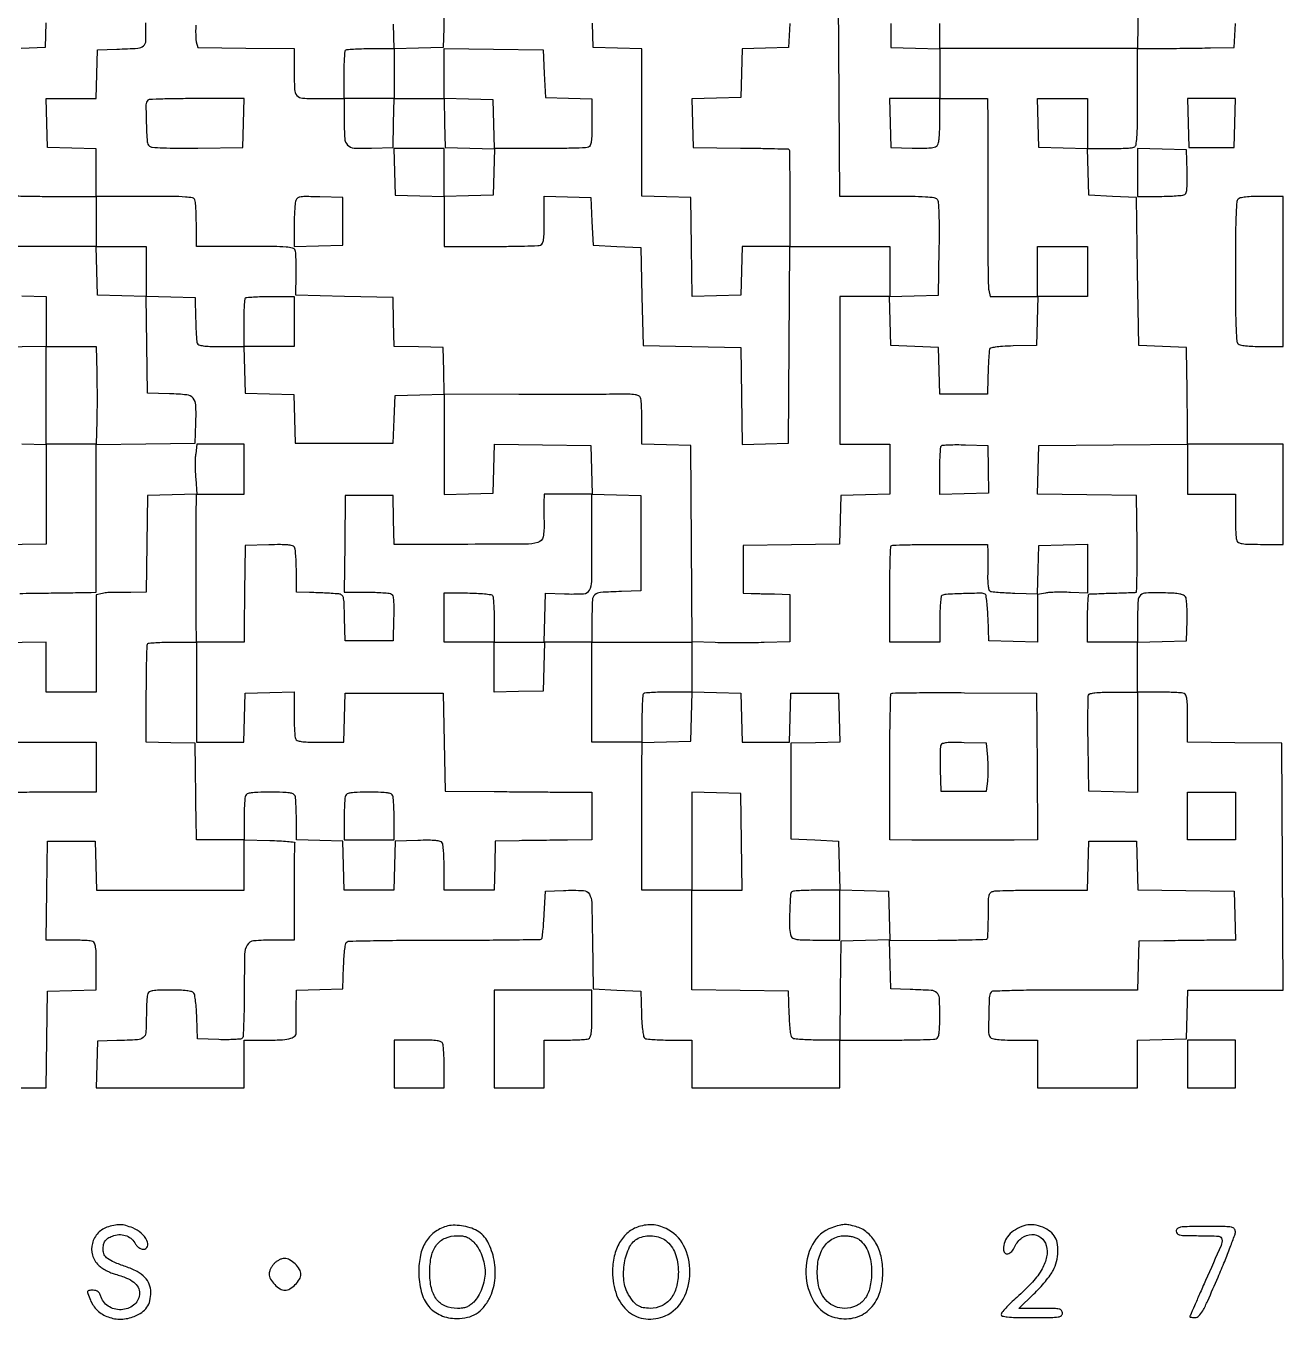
# Model space of a CAD drawing. Extents: x 179 to 1071, y 112 to 1107.
# Drawn here: x 518 to 1071, y 112 to 681 of the extents above; entities that cross this region are included whole.
import ezdxf

# ---------------------------------------------------------------- set-up
doc = ezdxf.new("R2010")
doc.units = 0

msp = doc.modelspace()

# ---------------------------------------------------------------- linework, layer by layer
for points in [[(701.928151, 688.965089, -0.009927), (701.795054, 680), (701.5, 671.5), (690.784171, 671.216515), (680.068343, 670.93303), (679.784171, 681.716515)], [(898.5, 682), (898.5, 671.5), (909.25, 671.216168), (920, 670.932337), (920, 659.966168), (920, 649), (908.966168, 649), (897.932337, 649), (898.216168, 638.25), (898.5, 627.5), (907.850715, 627.211141, 0.009044), (911.957683, 627.15859, 0.018924), (915.150171, 627.296386, 0.020746), (917.513859, 627.587315, 0.132968), (918.600715, 628.083586, 0.154085), (919.271246, 629.124417, 0.035127), (919.685192, 631.205854, 0.024181), (919.929838, 634.346734, 0.007345), (920, 639.122445), (920, 649), (930.5, 649), (941, 649), (941.080009, 639.25, -0.001737), (941.106487, 633.654947, -0.000314), (941.113046, 623.257812, -0.000338), (941.104838, 611.08337, -0.000307), (941.080121, 598.5, 0.001761), (941.091538, 586.422179, 0.002582), (941.193876, 575.798438, 0.001229), (941.349816, 566.762426, 0.047014), (941.579567, 564.75), (942.158911, 562), (952.613287, 562), (963.067663, 562), (962.783832, 551.25), (962.5, 540.5), (952.25, 540.215017, 0.00691), (947.549079, 540.019269, 0.021984), (944.420839, 539.707303, 0.026625), (942.368684, 539.298578, 0.310698), (941.858431, 538.715017, 0.00737), (941.600853, 536.179806, 0.007856), (941.424381, 533.691472, 0.005868), (941.292666, 530.655166, 0.002007), (941.171044, 526.25), (941, 519), (930.534983, 519), (920.069966, 519), (919.784983, 529.25), (919.5, 539.5), (909, 540), (898.5, 540.5), (898.216515, 551.215829), (897.93303, 561.931657), (908.716515, 562.215829), (919.5, 562.5), (919.771094, 582.87212, 0.003345), (919.833319, 592.276081, 0.010005), (919.70418, 598.705807, 0.008655), (919.441468, 603.27761, 0.155745), (918.89865, 604.62212, 0.1892), (917.580739, 605.349117, 0.0169), (913.744125, 605.719792, 0.01297), (907.652507, 605.942726, 0.00266), (896.888178, 606), (876.021245, 606), (875.760623, 649.25), (875.5, 692.5)], [(515.980112, 214), (526.960225, 214), (527.230112, 235.25), (527.5, 256.5), (538.25, 256.783832), (549, 257.067663), (549, 267.426843, 0.005377), (548.940349, 272.973908, 0.030446), (548.697178, 275.919034, 0.063217), (548.232073, 277.602718, 0.20495), (547.418213, 278.393011, 0.07207), (546.36144, 278.632119, 0.005899), (543.528746, 278.821697, 0.007818), (540.128746, 278.955696, 0.005939), (536.39871, 279), (526.960995, 279), (527.230498, 300.75), (527.5, 322.5), (538, 322.5), (548.5, 322.5), (548.783832, 311.75), (549.067663, 301), (581.533832, 301), (614, 301), (614, 312.032751), (614, 323.065502), (625.25, 322.782751, -0.006304), (629.5466, 322.620535, -0.010817), (633.121875, 322.362746, -0.004853), (636.052912, 322.058834, -0.476757), (636.25, 321.75, 0.077325), (636.148303, 321.148204, 0.000393), (636.073437, 315.051562, 0.00176), (636.018042, 308.103968, 0.001113), (636, 300), (636, 279), (626.934259, 279, 0.021977), (618.199329, 278.615886, 0.244014), (615.345437, 276.800424, 0.127366), (614.219838, 272.767661, 0.004705), (614.069767, 256.818369, -0.004057), (614.00659, 249.032317, -0.006337), (613.812874, 242.331526, -0.002243), (613.548229, 236.590009, -0.185808), (613.195236, 235.795236, -0.175425), (612.479028, 235.459735, -0.00849), (609.813307, 235.262682, -0.012979), (606.579381, 235.162881, -0.008916), (602.910352, 235.210352), (593.5, 235.5), (593.209882, 244.945876, 0.010217), (593.019842, 248.65896, 0.013854), (592.687053, 252.000112, 0.010763), (592.277004, 254.740901, 0.131421), (591.837437, 255.695876, 0.160543), (590.878173, 256.29689, 0.029015), (588.781358, 256.685644, 0.022826), (585.753213, 256.927386, 0.008505), (581.484544, 257, 0.006325), (576.582498, 256.937985, 0.033385), (573.906532, 256.690975, 0.068138), (572.359783, 256.221211, 0.195813), (571.606989, 255.418213, 0.070903), (571.368235, 254.374278, 0.006355), (571.178303, 251.686947, 0.008172), (571.044332, 248.460948, 0.00629), (571, 244.937265, -0.01608), (570.784497, 238.237909, -0.213623), (569.659993, 236.105254, -0.152719), (567.142073, 235.153047, -0.007239), (558, 234.75078), (549.5, 234.5), (549.215017, 224.25), (548.930034, 214), (581.465017, 214), (614, 214), (614, 224.5), (614, 235), (624.377555, 235, 0.012231), (630.934343, 235.160412, 0.058555), (634.618037, 235.777198, 0.141381), (636.432653, 236.924437, 0.229853), (636.916666, 238.64474, -0.042202), (636.859027, 239.26111, -0.001305), (636.843037, 241.808804, -0.002551), (636.847352, 244.813778, -0.001762), (636.881579, 248.215017), (637, 256.930034), (647.25, 257.215017), (657.5, 257.5), (657.788805, 267.464966, -0.008379), (657.987047, 271.796858, -0.019055), (658.316013, 275.056005, -0.019093), (658.73797, 277.416594, -0.198419), (659.288805, 278.210093, -0.139049), (660.32939, 278.527324, -0.000575), (672.445401, 278.750683, -0.002787), (686.235836, 278.912163, -0.001745), (702.376391, 278.954852, 0.001385), (718.476532, 278.985836, 0.002259), (732.134778, 279.111651, 0.000292), (744.275212, 279.285414, 0.194061), (744.876391, 279.538351, 0.169059), (745.14078, 280.07981, 0.003882), (745.46369, 282.963291, 0.00823), (745.763233, 286.385834, 0.00543), (746, 290.328626), (746.5, 300.5), (754.496645, 300.796504, -0.01904), (763.219536, 300.787652, -0.257531), (765.853566, 299.197264, -0.124846), (766.900213, 295.488898, -0.003493), (767.230153, 278.735929), (767.5, 257.5), (778, 257), (788.5, 256.5), (788.788805, 246.535034, 0.00836), (788.987032, 242.199826, 0.019108), (789.315749, 238.944063, 0.01918), (789.737468, 236.589, 0.199883), (790.288805, 235.800347, 0.117226), (791.172107, 235.495095, 0.006962), (794.008274, 235.252233, 0.010173), (797.426877, 235.077211, 0.007309), (801.25, 235.015313), (811, 235), (811, 224.5), (811, 214), (843.5, 214), (876, 214), (876, 224.5), (876, 235), (896.418213, 235, 0.002771), (904.357109, 235.043995, 0.004125), (911.303225, 235.178303, 0.001841), (917.220565, 235.363369, 0.083055), (918.418213, 235.606989, 0.201), (919.227398, 236.380901, 0.065386), (919.694582, 238.003282, 0.031694), (919.939362, 240.828545, 0.005765), (920, 246.087937, 0.013035), (919.804586, 253.582399, 0.20511), (918.701401, 255.827374, 0.163779), (916.209662, 256.836408, 0.00765), (907, 257.24922), (898.5, 257.5), (898.21718, 268.150281), (897.93436, 278.800561), (919.154655, 278.921089, 0.002222), (927.326268, 279.003827, 0.003574), (934.290376, 279.1551, 0.000729), (940.401416, 279.340481, 0.190665), (940.881801, 279.548468, 0.183849), (941.085025, 280.0014, 0.003029), (941.231616, 282.814342, 0.007406), (941.334896, 286.123849, 0.004797), (941.360912, 289.954591, -0.004309), (941.395957, 295.979834, -0.044941), (941.653182, 298.438124, -0.131867), (942.27281, 299.700486, -0.148567), (943.416586, 300.413277, -0.057003), (944.91186, 300.636876, -0.002068), (950.679622, 300.812374, -0.003767), (957.510981, 300.940468, -0.002631), (965.216168, 300.986345), (984.932337, 301), (985.216168, 311.75), (985.5, 322.5), (996, 322.5), (1006.5, 322.5), (1006.783631, 311.76979), (1007.067262, 301.03958), (1028.283631, 300.76979), (1049.5, 300.5), (1049.783832, 289.75), (1050.067663, 279), (1039.783832, 278.902492, 0.000364), (1035.053323, 278.854198, 0.000202), (1029.289626, 278.788832, 0.000202), (1023.457936, 278.717977, 0.000327), (1018.5, 278.652492), (1007.5, 278.5), (1007.216168, 267.75), (1006.932337, 257), (975.025185, 257, 0.00241), (961.987345, 256.937166, 0.004906), (951.746464, 256.737941, 0.001297), (943.251136, 256.4672, 0.250758), (942.53015, 256.048784, 0.127015), (941.778441, 253.626416, 0.007687), (941.52662, 245.962504, 0.006362), (941.489657, 238.179425, 0.17288), (942.184672, 236.277484, 0.166004), (943.148504, 235.687794, 0.025953), (945.378795, 235.309167, 0.021195), (948.591357, 235.071374, 0.007876), (953.122445, 235), (963, 235), (963, 224.5), (963, 214), (985, 214), (1007, 214), (1007, 224.466168), (1007, 234.932337), (1017.75, 235.216168), (1028.5, 235.5), (1028.783832, 246.25), (1029.067663, 257), (1050.042444, 257), (1071.017225, 257), (1070.758612, 311.25), (1070.5, 365.5), (1049.75, 365.770288), (1029, 366.040577), (1029, 376.4133, 0.005367), (1028.940375, 381.968397, 0.030413), (1028.697247, 384.916867, 0.063157), (1028.2322, 386.602268, 0.205057), (1027.418213, 387.393011, 0.07203), (1026.361889, 387.632106, 0.005915), (1023.534475, 387.821697, 0.007831), (1020.140776, 387.955695, 0.005951), (1016.418213, 388), (1007, 388), (1007, 398.966168), (1007, 409.932337), (1017.75, 410.216168), (1028.5, 410.5), (1028.754537, 419.5, 0.010226), (1028.782348, 423.054778, 0.013517), (1028.653957, 426.290367, 0.010897), (1028.417199, 428.959059, 0.116302), (1028.054704, 429.977844, 0.157678), (1027.192814, 430.681416, 0.047114), (1025.540358, 431.152417, 0.031154), (1023.038119, 431.457231, 0.010023), (1019.300167, 431.602655, 0.009586), (1010.725302, 431.599809, 0.181868), (1008.275857, 430.623441, 0.198703), (1007.186384, 428.305593, 0.011774), (1007, 420.391592), (1007, 410), (996, 410), (985, 410), (985, 420.5, -0.006693), (985.054009, 424.534819, -0.01092), (985.220312, 427.953309, -0.004756), (985.448565, 430.801739, -0.340268), (985.75, 431.128285, -0.031622), (986.3049, 431.187429, -0.000663), (989.070312, 431.302633, -0.00154), (992.305266, 431.423119, -0.001037), (996, 431.541666, 0.000622), (999.696137, 431.657192, 0.000922), (1002.93553, 431.768459, 0.000403), (1005.703663, 431.870883, 0.018564), (1006.269888, 431.91338, 0.373611), (1006.579233, 432.249695, 0.001279), (1006.734341, 438.216743, 0.005633), (1006.818014, 445.095825, 0.003399), (1006.769888, 453.25), (1006.5, 474.5), (984.716367, 474.769596), (962.932734, 475.039192), (963.216367, 485.769596), (963.5, 496.5), (996.25, 496.763664), (1029, 497.027329), (1029, 486.013664), (1029, 475), (1039.5, 475), (1050, 475), (1050, 465.581787, 0.005951), (1050.044305, 461.859224, 0.007831), (1050.178303, 458.465525, 0.005915), (1050.367894, 455.638111, 0.07203), (1050.606989, 454.581787, 0.201158), (1051.381554, 453.772413, 0.0653), (1053.006334, 453.305311, 0.031643), (1055.836306, 453.060597, 0.005748), (1061.106989, 453), (1071, 453), (1071, 475), (1071, 497), (1050, 497), (1029, 497), (1028.927892, 507.25, 0.00076), (1028.887533, 511.967405, 0.000422), (1028.82471, 517.720313, 0.000421), (1028.751286, 523.544418, 0.000681), (1028.677892, 528.5), (1028.5, 539.5), (1018, 540), (1007.5, 540.5), (1007, 573), (1006.5, 605.5), (996, 606), (985.5, 606.5), (985.215017, 616.75), (984.930034, 627), (994.383229, 627, 0.005929), (998.119197, 627.044304, 0.007809), (1001.524199, 627.178303, 0.005887), (1004.361085, 627.367871, 0.072102), (1005.418213, 627.606989, 0.258697), (1006.303854, 628.662537, 0.030015), (1006.724422, 631.835307, 0.015901), (1006.950434, 637.485827, 0.002045), (1007, 649.606989), (1007, 671), (1017.75, 671.046894, 0.001159), (1022.626468, 671.079466, 0.000692), (1028.426562, 671.139675, 0.000693), (1034.202902, 671.215634, 0.001202), (1039, 671.296894), (1049.5, 671.5), (1050, 682)], [(592.744822, 681.253878, 0.010428), (592.700678, 678.115625, 0.009844), (592.77144, 675.443661, 0.052287), (592.990578, 674), (593.642595, 671.5), (614.821297, 671.230112), (636, 670.960225), (636.013655, 662.230112, 0.009195), (636.197041, 653.040543, 0.172075), (637.251836, 650.393191, 0.201997), (639.682257, 649.212568, 0.013393), (647.616631, 649), (658, 649), (658, 639.69113, 0.015815), (658.2596, 631.485571, 0.17762), (659.552728, 628.549193, 0.19207), (662.389929, 627.265539, 0.019001), (670.016285, 627.209381), (679.5, 627.5), (679.783832, 638.25), (680.067663, 649), (691, 649), (701.932337, 649), (702.216168, 638.25), (702.5, 627.5), (713.284606, 627.215817), (724.069211, 626.931635), (723.784606, 616.715817), (723.5, 606.5), (712.75, 606.216168), (702, 605.932337), (702, 616.466168), (702, 627), (690.965017, 627), (679.930034, 627), (680.215017, 616.75), (680.5, 606.5), (691.25, 606.216168), (702, 605.932337), (702, 594.966168), (702, 584), (722.418213, 584, 0.002771), (730.357109, 584.043995, 0.004125), (737.303225, 584.178303, 0.001841), (743.220565, 584.363369, 0.083055), (744.418213, 584.606989, 0.205495), (745.232716, 585.399564, 0.062914), (745.697526, 587.091976, 0.030277), (745.940481, 590.054089, 0.005326), (746, 595.641972), (746, 606.069966), (756.25, 605.784983), (766.5, 605.5), (767, 595), (767.5, 584.5), (778, 584), (788.5, 583.5), (789, 562), (789.5, 540.5), (811, 540), (832.5, 539.5), (832.769989, 518.215238), (833.039978, 496.930475), (843.269989, 497.215238), (853.5, 497.5), (853.760623, 540.75), (854.021245, 584), (876.010623, 584), (898, 584), (898, 573), (898, 562), (887, 562), (876, 562), (876, 529.5), (876, 497), (887, 497), (898, 497), (898, 486.033832), (898, 475.067663), (887.25, 474.783832), (876.5, 474.5), (876.216369, 463.76979), (875.932738, 453.03958), (854.716369, 452.76979), (833.5, 452.5), (833.5, 442), (833.5, 431.5), (837, 431.412372, 0.000122), (838.796906, 431.367822, 0.00004), (841.454687, 431.302788, 0.000039), (844.409049, 431.230964, 0.000044), (847.25, 431.162372), (854, 431), (854, 420.562384), (854, 410.124768), (842.75, 409.812384, -0.004054), (837.698757, 409.713106, -0.002552), (831.796863, 409.675107, -0.002562), (825.9909, 409.697112, -0.004697), (821.260597, 409.783724), (811.021195, 410.067448), (810.760597, 453.283724), (810.5, 496.5), (799.75, 496.783832), (789, 497.067663), (789, 506.452044, 0.006169), (788.95418, 510.16549, 0.008052), (788.815674, 513.56011, 0.006199), (788.619449, 516.387938, 0.071303), (788.372506, 517.471648, 0.195534), (787.581385, 518.316438, 0.072975), (785.992722, 518.784127, 0.03272), (783.163603, 518.997266, 0.00525), (777.622506, 518.993265, -0.002119), (771.792011, 518.952537, -0.000375), (760.86345, 518.930706, -0.000406), (748.052281, 518.92513, -0.000366), (734.784983, 518.93983), (702.069966, 519), (701.784983, 529.25), (701.5, 539.5), (690.783492, 539.783492), (680.066984, 540.066984), (679.783492, 550.783492), (679.5, 561.5), (658.105806, 562), (636.711611, 562.5), (636.911033, 571.524293, 0.007143), (636.939002, 575.10631, 0.009137), (636.857348, 578.404626, 0.007373), (636.698416, 581.152694, 0.073605), (636.448238, 582.274293, 0.24516), (635.338827, 583.254316, 0.041181), (632.447565, 583.722095, 0.01767), (627.047374, 583.953092, 0.001853), (614.393011, 584), (593, 584), (593, 593.418213, 0.005951), (592.955695, 597.140776, 0.007831), (592.821697, 600.534475, 0.005915), (592.632106, 603.361889, 0.07203), (592.393011, 604.418213, 0.258697), (591.337463, 605.303854, 0.030015), (588.164693, 605.724422, 0.015901), (582.514173, 605.950434, 0.002045), (570.393011, 606), (549, 606), (549, 616.466168), (549, 626.932337), (538.25, 627.216168), (527.5, 627.5), (527.216168, 638.25), (526.932337, 649), (537.932337, 649), (548.932337, 649), (549.216168, 659.75), (549.5, 670.5), (558, 670.75078, 0.007628), (567.314567, 671.167898, 0.170037), (569.772528, 672.198021, 0.207027), (570.813268, 674.474513, 0.012089), (570.784677, 682.277755)], [(854, 682), (853.5, 671.5), (843.283481, 671.215387), (833.066961, 670.930773), (832.783481, 660.215387), (832.5, 649.5), (821.716515, 649.215829), (810.93303, 648.931657), (811.216515, 638.215829), (811.5, 627.5), (832.40472, 627.261946, -0.001265), (840.44016, 627.150105, -0.002067), (847.252625, 627.009875, -0.000246), (853.318475, 626.856938, -0.192242), (853.595213, 626.738121, -0.194701), (853.835805, 626.170345, -0.000421), (853.983082, 616.592531, -0.002868), (854.07466, 606.184408, -0.002165), (854.06017, 594.75), (854, 584), (843.533832, 584), (833.067663, 584), (832.783832, 573.25), (832.5, 562.5), (821.769596, 562.216367), (811.039192, 561.932734), (810.769596, 583.716367), (810.5, 605.5), (799.75, 605.783832), (789, 606.067663), (789, 638.5), (789, 670.932337), (778.25, 671.216168), (767.5, 671.5), (767.216515, 682.215829)], [(513.237562, 606.253446, 0.005315), (520.209427, 606.077172, 0.003478), (528.25, 606.015313), (549, 606), (549, 595), (549, 584), (527.519052, 584, 0.003484), (510.504163, 583.881453, 0.129107)], [(515.328753, 431.436555, 0.000289), (526.670317, 431.57191, 0.000431), (536.591884, 431.704613, 0.00018), (545.088735, 431.828647, 0.009148), (546.75, 431.88391), (549, 432), (549, 464.480498), (549, 496.960995), (570.75, 497.230498), (592.5, 497.5), (592.788833, 506.243181, 0.016437), (592.790065, 514.283794, 0.175522), (591.596909, 517.269158, 0.186549), (588.802745, 518.703343, 0.018997), (581.234094, 519.21398), (571.5, 519.5), (571.230013, 540.784034), (570.960027, 562.068069), (581.730013, 561.784034), (592.5, 561.5), (592.681818, 552.148871, 0.00504), (592.790596, 548.465152, 0.006787), (592.967911, 545.133717, 0.004802), (593.180521, 542.354519, 0.070228), (593.400433, 541.398871, 0.2276), (594.132905, 540.70712, 0.044331), (595.955167, 540.298409, 0.026692), (598.939626, 540.063158, 0.006323), (603.933632, 540), (613.930034, 540), (614.215017, 529.75), (614.5, 519.5), (625.216508, 519.216508), (635.933016, 518.933016), (636.216508, 508.216508), (636.5, 497.5), (658, 497.5), (679.5, 497.5), (680, 508), (680.5, 518.5), (691.25, 518.783832), (702, 519.067663), (702, 497), (702, 474.932337), (712.75, 475.216168), (723.5, 475.5), (723.784032, 486.269789), (724.068065, 497.039577), (745.284032, 496.769789), (766.5, 496.5), (766.783832, 485.75), (767.067663, 475), (756.533832, 475), (746, 475), (745.875921, 471.25, 0.00741), (745.843015, 469.447597, 0.003325), (745.850634, 467.078593, 0.003291), (745.891822, 464.574596, 0.004471), (745.964074, 462.315423, -0.059691), (745.490311, 456.27935, -0.282686), (743.230749, 453.846879, -0.066266), (737.766801, 453.083015, -0.001641), (712.466444, 453), (680.067663, 453), (679.783832, 463.75), (679.5, 474.5), (669, 474.5), (658.5, 474.5), (658.272969, 453.25), (658.045937, 432), (667.772969, 431.984687, -0.007773), (671.592775, 431.919285, -0.010696), (675.021102, 431.733781, -0.00761), (677.860586, 431.47563, -0.11538), (678.788231, 431.152042, -0.19692), (679.395734, 430.294865, -0.033714), (679.721018, 428.282937, -0.023663), (679.861823, 425.195195, -0.006827), (679.788231, 420.417355), (679.5, 410.5), (669, 410.5), (658.5, 410.5), (658.215017, 420.75, 0.003738), (657.98795, 427.184861, 0.048232), (657.65493, 429.562857, 0.164089), (656.959331, 430.670373, 0.153497), (655.715017, 431.167506, 0.002179), (652.261426, 431.413541, 0.003879), (649.415897, 431.581632, 0.003715), (646.486732, 431.710057, 0.001815), (642.75, 431.832494), (637, 432), (636.984687, 441.25, 0.008159), (636.919317, 444.886885, 0.011123), (636.734034, 448.160822, 0.008145), (636.475757, 450.869394, 0.113997), (636.152902, 451.78684, 0.199716), (635.281101, 452.39767, 0.032047), (633.18343, 452.720814, 0.022682), (629.955578, 452.861053, 0.006397), (624.918214, 452.78684), (614.5, 452.5), (614.322108, 441.5, 0.000681), (614.248714, 436.544418, 0.000421), (614.17529, 430.720312, 0.000422), (614.112467, 424.967405, 0.00076), (614.072108, 420.25), (614, 410), (603.5, 410), (593, 410), (592.933333, 420, -0.000621), (592.907731, 424.720472, -0.000304), (592.88625, 430.734375, -0.000302), (592.871506, 436.984657, -0.000439), (592.866667, 442.5, -0.000439), (592.871506, 448.015343, -0.000302), (592.88625, 454.265625, -0.000304), (592.907731, 460.279528, -0.000621), (592.933333, 465), (593, 475), (603.5, 475), (614, 475), (614, 486), (614, 497), (603.631669, 497), (593.263338, 497), (592.704073, 492.830366, 0.024166), (592.527753, 490.761242, 0.009409), (592.476434, 487.889503, 0.009289), (592.537301, 484.772778, 0.011385), (592.714484, 481.865639), (593.28416, 475.070546), (582.39208, 474.785273), (571.5, 474.5), (571.230112, 453.25), (570.960225, 432), (564.230112, 431.842466, -0.00231), (561.543265, 431.791994, -0.002845), (559.036345, 431.770752, -0.002354), (556.930236, 431.774803, -0.020722), (556, 431.819553, 0.035164), (555.237792, 431.834197, 0.011966), (554.132812, 431.751146, 0.011831), (552.912874, 431.600813, 0.013353), (551.75, 431.397632), (549, 430.841089), (549, 409.420545), (549, 388), (538, 388), (527, 388), (527, 398.998715), (527, 409.997429), (505.75, 409.748715)]]:
    msp.add_lwpolyline(points, format="xyb")
for points in [[(1007.230498, 692.75), (1006.960995, 671), (963.480498, 671), (920, 671), (920, 681.965017)], [(526.784178, 682.284178), (526.5, 671.5), (516, 671)], [(516.25, 562.216168), (527, 561.932337), (527, 550.986056), (527, 540.039775), (505.75, 539.769888)], [(516.25, 497.216168), (527, 496.932337), (527, 474.986056), (527, 453.039775), (505.75, 452.769888)]]:
    msp.add_lwpolyline(points)
for points in [[(680, 660), (680, 649), (669, 649), (658, 649), (658, 659.333333, -0.006022), (658.048276, 663.341612, -0.009111), (658.195833, 666.827083, -0.004516), (658.399803, 669.754503, -0.178563), (658.666667, 670.333333, -0.178563), (659.245497, 670.600197, -0.004516), (662.172917, 670.804167, -0.009111), (665.658388, 670.951724, -0.006022), (669.666667, 671), (680, 671)], [(746, 660), (746.5, 649.5), (756.75, 649.215017), (767, 648.930034), (767, 638.572006, -0.005378), (766.940347, 633.025624, -0.030449), (766.697172, 630.080782, -0.063222), (766.232062, 628.397244, -0.204941), (765.418213, 627.606989, -0.082798), (764.22437, 627.363508, -0.001925), (758.460038, 627.178303, -0.004223), (751.686284, 627.044003, -0.002845), (743.952044, 627), (724.067663, 627), (723.783832, 637.75), (723.5, 648.5), (712.75, 648.783832), (702, 649.067663), (702, 660.053334), (702, 671.039005), (723.75, 670.769502), (745.5, 670.5)], [(571.666667, 648.333333, 0.199355), (570.837385, 646.326438, 0.0078), (570.978383, 638.177931, 0.007649), (571.371617, 630.025596, 0.206507), (572.331286, 628.14002, 0.156728), (573.607424, 627.627653, 0.00746), (578.26892, 627.36656, 0.009591), (584.638857, 627.227344, 0.003585), (593.581286, 627.267576), (613.5, 627.5), (613.783832, 638.25), (614.067663, 649), (593.200498, 649, 0.002988), (585.153282, 648.951904, 0.004749), (578.26723, 648.804167, 0.001273), (572.287745, 648.603805, 0.189562)], [(1007, 616.533832), (1007, 606), (1016.75, 606.015313, 0.007764), (1020.578716, 606.080782, 0.010685), (1024.014795, 606.266491, 0.007597), (1026.860786, 606.524921, 0.115411), (1027.789728, 606.848883, 0.193917), (1028.393714, 607.690708, 0.035484), (1028.721172, 609.617554, 0.024729), (1028.862613, 612.565119, 0.007315), (1028.789728, 617.08357), (1028.5, 626.5), (1017.75, 626.783832), (1007, 627.067663)], [(636.639072, 603.783598, 0.044742), (636.399615, 602.407807, 0.006613), (636.203004, 599.590556, 0.007411), (636.063721, 596.246612, 0.006313), (636.013655, 592.716168), (636, 583.932337), (646.75, 584.216168), (657.5, 584.5), (657.5, 595), (657.5, 605.5), (647.375418, 605.783598, 0.003649), (640.903588, 605.917627, 0.049436), (638.551156, 605.716283, 0.157976), (637.35952, 605.069099, 0.125186)], [(1051.2, 604.8, 0.183509), (1050.582265, 603.425658, 0.00543), (1050.269608, 596.994608, 0.007447), (1050.058466, 587.745336, 0.001983), (1050, 573, 0.001983), (1050.058466, 558.254664, 0.007447), (1050.269608, 549.005392, 0.00543), (1050.582265, 542.574342, 0.183509), (1051.2, 541.2, 0.149044), (1052.181224, 540.677271, 0.019949), (1054.522984, 540.314516, 0.019071), (1057.676508, 540.075482, 0.009379), (1061.7, 540), (1071, 540), (1071, 573), (1071, 606), (1061.7, 606, 0.009379), (1057.676508, 605.924518, 0.019071), (1054.522984, 605.685484, 0.019949), (1052.181224, 605.322729, 0.149044)], [(636, 551), (636, 540), (625, 540), (614, 540), (614, 550.333333, -0.006022), (614.048276, 554.341612, -0.009111), (614.195833, 557.827083, -0.004516), (614.399803, 560.754503, -0.178563), (614.666667, 561.333333, -0.178563), (615.245497, 561.600197, -0.004516), (618.172917, 561.804167, -0.009111), (621.658388, 561.951724, -0.006022), (625.666667, 562), (636, 562)], [(549.187616, 528.75, -0.004056), (549.286888, 523.698016, -0.002552), (549.324862, 517.79375, -0.002561), (549.302819, 511.984411, -0.004692), (549.216168, 507.25), (548.932337, 497), (537.966168, 497), (527, 497), (527, 518.5), (527, 540), (537.937616, 540), (548.875232, 540)], [(941.244831, 486), (941.393059, 475.5), (930.696529, 475.216168), (920, 474.932337), (920, 485.299502, -0.006296), (920.050667, 489.323038, -0.009484), (920.205463, 492.826775, -0.004871), (920.419756, 495.762646, -0.177529), (920.699448, 496.366114, -0.182994), (921.298865, 496.636257, -0.005488), (924.086534, 496.777033, -0.010235), (927.42289, 496.840468, -0.006812), (931.247749, 496.782781), (941.096603, 496.5)], [(788.5, 453.5), (788.5, 432.5), (780, 432.24922, 0.007926), (770.756564, 431.829771, 0.170244), (768.27627, 430.785637, 0.199796), (767.184972, 428.471708, 0.011573), (767, 420.480948), (767, 410), (789, 410), (811, 410), (811, 399.033832), (811, 388.067663), (821.75, 387.783832), (832.5, 387.5), (832.783832, 376.75), (833.067663, 366), (843.5, 366), (853.932337, 366), (854.216168, 376.75), (854.5, 387.5), (865, 387.5), (875.5, 387.5), (875.783485, 376.784171), (876.06697, 366.068343), (865.283485, 365.784171), (854.5, 365.5), (854.5, 344.5), (854.5, 323.5), (865, 323), (875.5, 322.5), (875.783492, 311.783492), (876.066984, 301.066984), (886.783492, 300.783492), (897.5, 300.5), (897.783485, 289.784171), (898.06697, 279.068343), (887.283485, 278.784171), (876.5, 278.5), (876.230498, 256.75), (875.960995, 235), (866.230498, 235.015313, -0.007324), (862.41485, 235.077212, -0.010189), (859.002545, 235.252233, -0.006982), (856.171767, 235.49511, -0.117173), (855.288805, 235.800347, -0.199883), (854.737468, 236.589, -0.01918), (854.315749, 238.944063, -0.019108), (853.987032, 242.199826, -0.00836), (853.788805, 246.535034), (853.5, 256.5), (832.25, 256.769888), (811, 257.039775), (811, 279.019888), (811, 301), (800, 301), (789, 301), (788.916434, 322.25, -0.000828), (788.896033, 331.210671, -0.000728), (788.90385, 340.5625, -0.000732), (788.935536, 348.999429, -0.002208), (788.990942, 354.75), (789.149017, 366), (778.074508, 366), (767, 366), (767, 388), (767, 410), (756.533832, 410), (746.067663, 410), (745.783832, 399.25), (745.5, 388.5), (734.75, 388.216168), (724, 387.932337), (724, 398.966168), (724, 410), (713, 410), (702, 410), (702, 420.860567), (702, 431.721135), (712.25, 431.610567, -0.009031), (716.230952, 431.495692, -0.013463), (719.704877, 431.238729, -0.008437), (722.558531, 430.901491, -0.203403), (723.234687, 430.5, -0.135534), (723.527062, 429.733031, -0.00628), (723.758058, 426.929688, -0.010027), (723.92543, 423.558115, -0.006995), (723.984687, 419.75), (724, 410), (734.966168, 410), (745.932337, 410), (746.216168, 420.743382), (746.5, 431.486764), (754.872248, 431.214794, 0.020372), (763.328892, 431.284683, 0.262093), (765.907948, 432.90758, 0.121351), (766.886136, 436.660668, 0.003361), (767, 453.601219), (767, 475.067663), (777.75, 474.783832), (788.5, 474.5)], [(941.107595, 449.75, -0.007288), (941.138902, 448.05958, -0.002216), (941.137649, 445.498067, -0.002219), (941.110784, 442.627662, -0.002419), (941.058817, 439.839163, 0.014101), (941.071554, 437.145083, 0.023133), (941.251951, 434.871704, 0.021873), (941.550777, 433.122299, 0.20383), (941.983009, 432.510501, 0.111822), (942.787758, 432.234085, 0.005244), (945.664759, 431.95225, 0.008433), (949.114243, 431.709368, 0.005942), (952.999238, 431.547871), (962.934904, 431.253066), (963.217452, 441.876533), (963.5, 452.5), (974.25, 452.783832), (985, 453.067663), (985, 442.264399), (985, 431.461134), (977.491638, 431.840289, 0.009735), (974.360925, 431.937328, 0.009148), (971.163188, 431.915651, 0.009153), (968.329297, 431.792642, 0.03095), (966.491638, 431.564409), (963, 430.909374), (963, 420.420855), (963, 409.932337), (952.25, 410.216168), (941.5, 410.5), (941.211195, 420.464966, 0.009143), (941.028489, 424.328163, 0.013786), (940.715179, 427.683218, 0.008512), (940.334125, 430.432793, 0.219027), (939.928184, 431.044385, 0.143525), (938.25123, 431.505737, 0.003796), (930.462578, 431.317044, 0.004146), (922.730621, 431.006787, 0.12697), (920.901089, 430.43887, 0.229345), (920.541955, 429.874018, 0.007453), (920.264695, 427.125393, 0.012937), (920.065224, 423.791061, 0.00847), (920, 419.940983), (920, 410), (909, 410), (898, 410), (898, 430.833333, -0.002993), (898.048097, 438.867578, -0.004756), (898.195833, 445.742708, -0.001277), (898.396201, 451.712325, -0.189545), (898.666667, 452.333333, -0.189545), (899.287675, 452.603799, -0.001277), (905.257292, 452.804167, -0.004756), (912.132422, 452.951903, -0.002993), (920.166667, 453), (941, 453)], [(593, 388), (593, 366), (603.466168, 366), (613.932337, 366), (614.216168, 376.75), (614.5, 387.5), (625.25, 387.783832), (636, 388.067663), (636, 378.615619, 0.00593), (636.044304, 374.880092, 0.007809), (636.178303, 371.475463, 0.005887), (636.367872, 368.638889, 0.0721), (636.606989, 367.581787, 0.20495), (637.397282, 366.767927, 0.063217), (639.080966, 366.302822, 0.030446), (642.026092, 366.059651, 0.005377), (647.573157, 366), (657.932337, 366), (658.216168, 376.75), (658.5, 387.5), (680, 387.5), (701.5, 387.5), (702, 366), (702.5, 344.5), (724, 344.294799, 0.000235), (733.019799, 344.212953, 0.000213), (742.342188, 344.136715, 0.000213), (750.688123, 344.075575, 0.000683), (756.25, 344.044799), (767, 344), (767, 333.5), (767, 323), (756.25, 322.925726, 0.00076), (751.373532, 322.884622, 0.000454), (745.573437, 322.821651, 0.000454), (739.797094, 322.748445, 0.000788), (735, 322.675726), (724.5, 322.5), (724.216168, 311.75), (723.932337, 301), (712.966168, 301), (702, 301), (701.984687, 310.75, 0.007755), (701.919286, 314.578609, 0.010675), (701.733781, 318.014355, 0.007585), (701.475649, 320.860149, 0.115445), (701.152042, 321.788231, 0.19692), (700.294865, 322.395734, 0.033714), (698.282937, 322.721018, 0.023663), (695.195195, 322.861823, 0.006827), (690.417355, 322.788231), (680.5, 322.5), (680.216168, 311.75), (679.932337, 301), (669, 301), (658.067663, 301), (657.783832, 311.75), (657.5, 322.5), (647.25, 322.784983), (637, 323.069966), (637, 331.953196, 0.006301), (636.955668, 335.470775, 0.008183), (636.821697, 338.691626, 0.00637), (636.631754, 341.374672, 0.070866), (636.393011, 342.418213, 0.204366), (635.605154, 343.231384, 0.063541), (633.93074, 343.696802, 0.030628), (631.003676, 343.940206, 0.005432), (625.5, 344, 0.005432), (619.996324, 343.940206, 0.030628), (617.06926, 343.696802, 0.063541), (615.394846, 343.231384, 0.204366), (614.606989, 342.418213, 0.070946), (614.368222, 341.373807, 0.006338), (614.178303, 338.68135, 0.008159), (614.044331, 335.449196, 0.006277), (614, 331.918213), (614, 323), (603.5, 323), (593, 323), (592.881648, 332.75, -0.000062), (592.826894, 337.307015, -0.000032), (592.75939, 343.014063, -0.000032), (592.690668, 348.886916, -0.000048), (592.631648, 354), (592.5, 365.5), (581.75, 365.783832), (571, 366.067663), (571, 387.367165, -0.002928), (571.048092, 395.580156, -0.004657), (571.195833, 402.605771, -0.001225), (571.396113, 408.711387, -0.189769), (571.666667, 409.333333, -0.178563), (572.245497, 409.600197, -0.004516), (575.172917, 409.804167, -0.009111), (578.658388, 409.951724, -0.006022), (582.666667, 410), (593, 410)], [(789.666667, 387.333333, 0.178637), (789.399783, 386.754242, 0.004491), (789.195833, 383.817145, 0.009085), (789.048275, 380.320751, 0.006002), (789, 376.299502), (789, 365.932337), (799.75, 366.216168), (810.5, 366.5), (810.783832, 377.25), (811.067663, 388), (800.700498, 388, 0.006002), (796.679249, 387.951725, 0.009085), (793.182855, 387.804167, 0.004491), (790.245758, 387.600217, 0.178637)], [(962.763853, 355.25), (963.027706, 323), (952.763853, 322.926805, -0.00126), (944.527276, 322.888824, -0.000694), (934.455126, 322.881746, -0.00058), (922.339842, 322.904102, -0.000334), (907.75, 322.957682), (898, 323), (898, 354.833333, -0.002001), (898.049029, 367.086392, -0.003231), (898.199888, 377.515513, -0.000593), (898.402981, 386.698691, -0.192864), (898.680468, 387.347135, -0.194926), (899.328722, 387.621499, -0.000608), (908.434599, 387.750224, -0.003285), (918.778546, 387.815907, -0.002034), (930.930468, 387.763802), (962.5, 387.5)], [(1007, 365.966168), (1007, 343.932337), (996.25, 344.216168), (985.5, 344.5), (985.228584, 364.973, -0.002311), (985.16003, 372.911562, -0.003516), (985.180843, 379.807175, -0.001312), (985.255956, 385.733152, -0.088003), (985.447199, 386.723, -0.247035), (986.148983, 387.338533, -0.030083), (988.232877, 387.708053, -0.022428), (991.456505, 387.935705, -0.006414), (996.468615, 388), (1007, 388)], [(549, 355), (549, 344), (528.2, 344, 0.003169), (518.406919, 343.937931, 0.010454), (511.954487, 343.721154, 0.00933), (507.461896, 343.391927, 0.175156), (506.2, 342.8, 0.149044), (505.677271, 341.818776, 0.019949), (505.314516, 339.477016, 0.019071), (505.075482, 336.323492, 0.009379), (505, 332.3), (505, 323), (494.5, 323), (484, 323), (484, 343.833333, -0.002993), (484.048097, 351.867578, -0.004756), (484.195833, 358.742708, -0.001277), (484.396201, 364.712325, -0.189545), (484.666667, 365.333333, -0.192996), (485.302543, 365.605252, -0.00057), (494.488542, 365.804167, -0.003167), (504.914556, 365.951968, -0.00196), (517.166667, 366), (549, 366)], [(920.44275, 364.711405, 0.081149), (920.248444, 363.774362, 0.00524), (920.158923, 360.981301, 0.007536), (920.137209, 357.634347, 0.00554), (920.210159, 353.924983), (920.5, 344.5), (930.5, 344.5), (940.5, 344.5), (941.08534, 348.886315, 0.022863), (941.269448, 350.99849, 0.010307), (941.326793, 353.780045, 0.01018), (941.266834, 356.724741, 0.013684), (941.08534, 359.386315), (940.5, 365.5), (930.732592, 365.786422, 0.006215), (925.820487, 365.869374, 0.027145), (922.9185, 365.724677, 0.046335), (921.158442, 365.373938, 0.232847)], [(658.606989, 342.418213, 0.070946), (658.368222, 341.373807, 0.006338), (658.178303, 338.68135, 0.008159), (658.044331, 335.449196, 0.006277), (658, 331.918213), (658, 323), (669, 323), (680, 323), (680, 331.918213, 0.006277), (679.955669, 335.449196, 0.008159), (679.821697, 338.68135, 0.006338), (679.631778, 341.373807, 0.070946), (679.393011, 342.418213, 0.200263), (678.622124, 343.226524, 0.065784), (677.010808, 343.694084, 0.03193), (674.207285, 343.939172, 0.00584), (669, 344, 0.00584), (663.792715, 343.939172, 0.03193), (660.989192, 343.694084, 0.065784), (659.377876, 343.226524, 0.200263)], [(855.25, 300.337719, 0.289593), (854.339645, 299.071957, 0.006802), (853.98679, 291.429783, 0.012365), (853.929361, 284.073872, 0.087594), (854.606989, 280.581787, 0.205218), (855.398405, 279.76761, 0.063068), (857.086379, 279.30265, 0.030363), (860.039857, 279.059586, 0.005351), (865.606989, 279), (876, 279), (876, 290), (876, 301), (866.25, 300.921053, 0.004701), (862.424056, 300.854093, 0.00652), (858.996875, 300.717133, 0.004223), (856.130609, 300.540845, 0.078575)], [(724, 235.5), (724, 214), (735, 214), (746, 214), (746, 224.5), (746, 235), (754.918213, 235, 0.006277), (758.449196, 235.044331, 0.008159), (761.68135, 235.178303, 0.006338), (764.373807, 235.368222, 0.070946), (765.418213, 235.606989, 0.205218), (766.23239, 236.398405, 0.063068), (766.69735, 238.086379, 0.030363), (766.940414, 241.039857, 0.005351), (767, 246.606989), (767, 257), (745.5, 257), (724, 257)], [(680, 224.5), (680, 214), (691, 214), (702, 214), (702, 222.918213, 0.006277), (701.955669, 226.449196, 0.008159), (701.821697, 229.68135, 0.006338), (701.631778, 232.373807, 0.070946), (701.393011, 233.418213, 0.205218), (700.601595, 234.23239, 0.063068), (698.913621, 234.69735, 0.030363), (695.960143, 234.940414, 0.005351), (690.393011, 235), (680, 235)], [(554.312913, 152.897522, 0.131266), (549.833524, 150.196135, 0.129185), (547.264839, 145.605398, 0.131502), (547.308037, 140.409963, 0.138276), (549.95235, 136.044512, 0.041262), (551.403551, 134.897428, 0.022674), (553.34563, 133.730471, 0.022461), (555.437275, 132.717996, 0.033238), (557.35809, 132.039732, -0.026876), (562.309744, 130.361729, -0.071621), (565.53308, 128.501296, -0.106106), (567.351535, 126.311021, -0.120957), (568, 123.669686, -0.208941), (565.907459, 118.880793, -0.161782), (560.668209, 116.502633, -0.151441), (554.784367, 117.66646, -0.187008), (551.187343, 121.892431, 0.036496), (550.529208, 123.413372, 0.095832), (549.791849, 124.339455, 0.113484), (548.844719, 124.834093, 0.063909), (547.55202, 125, 0.027762), (545.704825, 124.897358, 0.308559), (545.173086, 124.440682, 0.158451), (545.220231, 123.529184, 0.007454), (546.37882, 120.635782, 0.106296), (549.490999, 116.15987, 0.099871), (554.232969, 113.237251, 0.095573), (559.921627, 112.303504, 0.088413), (565.719415, 113.504409, 0.055892), (569.033949, 115.282056, 0.091051), (571.284167, 117.532953, 0.092331), (572.568315, 120.412342, 0.058909), (573, 124.063607, 0.094934), (572.312502, 127.651907, 0.099538), (570.351588, 130.664419, 0.078252), (566.941392, 133.199028, 0.037219), (561.908715, 135.37786, -0.014531), (556.803313, 137.318404, -0.062481), (553.982592, 138.922565, -0.113361), (552.528513, 140.637926, -0.121341), (552.015313, 142.773053, -0.043908), (552.231166, 145.078022, -0.102447), (552.879477, 146.676463, -0.105918), (554.093061, 147.853824, -0.049009), (556.070967, 148.836882, -0.076838), (558.954989, 149.451428, -0.087923), (561.751371, 149.117577, -0.092816), (564.145373, 147.8733, -0.097614), (565.877393, 145.865393, 0.044013), (566.709582, 144.662255, 0.060511), (567.66476, 143.760146, 0.069046), (568.694817, 143.199982, 0.089589), (569.75, 143.006323, 0.322387), (571.470182, 144.236774, 0.201094), (571.287228, 146.818239, 0.09675), (568.735836, 150.101953, 0.084384), (565.018181, 152.376049, 0.022607), (561.984877, 153.433382, 0.060455), (559.732261, 153.818751, 0.060279), (557.449079, 153.654675, 0.022374)], [(702.913572, 153.088032, 0.083656), (697.623478, 150.356791, 0.096673), (693.826191, 146.152091, 0.085106), (691.571356, 140.372555, 0.050587), (690.823529, 133, 0.063536), (691.92358, 124.37806, 0.108163), (695.195567, 117.925394, 0.123433), (700.500616, 113.972316, 0.099014), (707.505462, 112.571429, 0.056533), (712.214517, 113.105567, 0.081381), (716.089592, 114.690713, 0.080995), (719.269033, 117.436469, 0.055444), (721.912266, 121.418154, 0.092132), (724.286825, 129.331321, 0.072457), (723.956148, 138.293724, 0.076983), (721.188282, 146.239408, 0.139223), (716.451286, 151.168444, 0.058464), (713.385158, 152.507645, 0.038556), (709.624865, 153.340354, 0.03904), (705.887441, 153.575431, 0.073745)], [(787.619302, 152.965577, 0.103791), (782.880689, 150.390624, 0.085403), (779.183932, 145.964093, 0.075144), (776.837242, 140.009431, 0.056409), (776.043924, 133, 0.089468), (777.867054, 122.892776, 0.131158), (783.072434, 115.566536, 0.149751), (790.667468, 112.400692, 0.12924), (799.229451, 113.777299, 0.168029), (807.118512, 121.118178, 0.120271), (810.113161, 132.893548, 0.120739), (807.342914, 144.689176, 0.169987), (799.598931, 152.094566, 0.033663), (796.452623, 153.275239, 0.054834), (793.65061, 153.79131, 0.055496), (790.827431, 153.683135, 0.03545)], [(872.5, 152.503716, 0.190637), (863.948869, 145.07431, 0.12855), (861.055648, 132.317519, 0.12912), (864.778644, 119.818339, 0.192696), (873.78926, 113.056746, 0.116714), (881.969309, 112.805894, 0.137845), (888.830208, 116.340187, 0.122881), (893.377412, 123.332215, 0.082331), (894.978038, 132.782119, 0.057337), (894.180141, 139.937374, 0.076938), (891.768307, 145.990315, 0.087556), (887.952516, 150.453, 0.104818), (883.056846, 153.000752, 0.020052), (880.019922, 153.714614, 0.059525), (877.889581, 153.867969, 0.056344), (875.719483, 153.518614, 0.016597)], [(957, 153.347931, 0.056224), (953.230496, 151.61651, 0.07757), (950.380896, 149.227311, 0.086751), (948.61457, 146.314803, 0.093292), (948, 143.04966, 0.17696), (948.584058, 141.451085, 0.282878), (949.921757, 141.009481, 0.155057), (951.666939, 142.05597, 0.07724), (953.069533, 144.25, -0.130075), (956.096684, 148.044944, -0.154045), (960.415216, 149.539055, -0.17297), (964.448106, 148.224263, -0.164683), (966.839061, 144.627359, -0.115332), (966.99009, 139.688748, -0.08012), (965.021304, 134.441944, -0.057166), (960.742932, 128.611905, -0.024545), (953.832388, 121.851401, 0.010658), (951.214857, 119.429206, 0.015235), (949.007014, 117.16301, 0.011071), (947.29616, 115.21137, 0.176192), (947, 114.397015, 0.338191), (947.555025, 113.670289, 0.040827), (949.665864, 113.275871, 0.021971), (953.409739, 113.054048, 0.003811), (960.5, 113, 0.00255), (968.96815, 113.043195, 0.034233), (972.0625, 113.287037, 0.130799), (973.461675, 113.890509, 0.22979), (974, 115, 0.18121), (973.592258, 116.088108, 0.163494), (972.550615, 116.69789, 0.047322), (970.268634, 116.95206, 0.004088), (964.404916, 117), (954.809833, 117), (961.265325, 123.25, 0.01497), (963.893699, 125.951747, 0.013467), (966.453022, 128.900798, 0.013635), (968.604579, 131.669826, 0.040801), (969.860409, 133.710162, 0.057121), (971.32907, 137.659055, 0.052152), (971.92555, 141.962209, 0.055787), (971.615055, 145.938317, 0.105797), (970.369307, 148.883127, 0.093977), (967.867937, 151.320207, 0.06576), (964.321172, 153.049466, 0.065826), (960.451281, 153.797143, 0.094692)], [(714.982649, 146.171197, -0.064408), (716.943053, 143.628272, -0.041248), (718.552724, 140.258838, -0.040305), (719.628378, 136.555223, -0.050566), (719.988846, 133, -0.050566), (719.628378, 129.444777, -0.040305), (718.552724, 125.741162, -0.041248), (716.943053, 122.371728, -0.064408), (714.982649, 119.828803, -0.035588), (713.357142, 118.419573, -0.067087), (711.843838, 117.57482, -0.064058), (710.113726, 117.13818, -0.029827), (707.799429, 117, -0.098271), (702.51678, 118.04839, -0.132988), (698.678186, 121.004557, -0.109725), (696.382433, 125.990016, -0.053292), (695.633152, 133, -0.053292), (696.382433, 140.009984, -0.109725), (698.678186, 144.995443, -0.132988), (702.51678, 147.95161, -0.098271), (707.799429, 149, -0.029827), (710.113726, 148.86182, -0.064058), (711.843838, 148.42518, -0.067087), (713.357142, 147.580427, -0.035588)], [(799.486321, 146.8321, -0.070161), (801.868384, 144.346776, -0.061272), (803.601633, 141.186884, -0.055105), (804.650321, 137.386057, -0.039799), (805, 133, -0.063765), (804.154468, 126.396893, -0.101589), (801.650296, 121.306745, -0.119005), (797.684923, 118.137841, -0.111724), (792.615141, 117.031803, -0.044506), (789.462585, 117.337551, -0.094616), (787.190246, 118.23018, -0.084733), (785.253708, 119.97034, -0.03057), (783.130319, 123.017684, -0.112004), (781.042005, 129.228268, -0.067832), (781.308113, 137.014916, -0.070806), (783.560251, 144.021667, -0.168376), (787.381143, 147.838023, -0.074728), (790.342105, 148.760464, -0.059002), (793.700014, 148.877902, -0.060087), (796.923859, 148.214533, -0.086099)], [(884.642039, 147.227764, -0.072277), (886.970527, 144.716966, -0.060895), (888.652071, 141.501168, -0.053575), (889.664366, 137.587543, -0.036532), (890, 133, -0.055237), (889.243402, 126.172301, -0.104734), (886.94997, 121.164089, -0.127279), (883.189298, 118.126329, -0.105679), (878.15, 117.022236, -0.097482), (874.009803, 117.815209, -0.096551), (870.463043, 120.119183, -0.090281), (867.867681, 123.738336, -0.073431), (866.47618, 128.310276, -0.063702), (866.29861, 136.522866, -0.102495), (868.425875, 143.166306, -0.128697), (872.564786, 147.43338, -0.138314), (878.15, 148.977764, -0.031077), (880.059862, 148.849142, -0.033494), (881.890809, 148.484962, -0.036271), (883.478586, 147.930777, -0.067711)], [(1024, 151, 0.194462), (1024.442034, 149.90642, 0.155098), (1025.570923, 149.297315, 0.043227), (1028.055488, 149.046397, 0.003562), (1034.567388, 149, -0.013017), (1042.679851, 148.788761, -0.365429), (1044.111643, 147.447477, -0.13294), (1043.709418, 144.731218, -0.001822), (1036.893786, 129.261279, 0.000861), (1034.250871, 123.293588, 0.001392), (1032.02505, 118.205916, 0.000192), (1030.0609, 113.677356, 0.102571), (1030, 113.383611, 0.343304), (1030.117219, 113.23301, 0.022052), (1030.699103, 113.112686, 0.024808), (1031.46756, 113.027653, 0.015151), (1032.379926, 113, 0.206862), (1033.988844, 113.695407, 0.060461), (1035.621542, 115.915611, 0.024127), (1037.868586, 120.393873, 0.002759), (1042.38568, 130.75, 0.004299), (1045.30688, 137.713921, 0.00614), (1047.769731, 143.946875, 0.003551), (1049.738593, 149.226832, 0.088323), (1050.005754, 150.75, 0.181716), (1049.522655, 152.025466, 0.171121), (1048.305666, 152.70662, 0.040469), (1045.516592, 152.959472, 0.002379), (1037, 153, 0.002682), (1028.865477, 152.95637, 0.035495), (1025.875, 152.711538, 0.134742), (1024.522682, 152.106787, 0.224251)], [(627.174314, 136.685549, 0.042067), (626.34216, 135.635413, 0.034975), (625.638705, 134.39561, 0.036329), (625.154766, 133.160928, 0.075373), (625, 132.140094, 0.134831), (625.607067, 129.929805, 0.059921), (627.465274, 127.514613, 0.060036), (629.833316, 125.617706, 0.139762), (632, 125, 0.139429), (634.13701, 125.607738, 0.057878), (636.511748, 127.488252, 0.057878), (638.392262, 129.86299, 0.139429), (639, 132, 0.140106), (638.37257, 134.195172, 0.062135), (636.459142, 136.556945, 0.061842), (634.003185, 138.39412, 0.130413), (631.719769, 139, 0.077607), (630.654274, 138.833618, 0.040311), (629.406446, 138.32013, 0.038849), (628.181243, 137.571271, 0.047617)]]:
    msp.add_lwpolyline(points, format="xyb", close=True)
for points in [[(985, 637.966168), (985, 626.932337), (974.25, 627.216168), (963.5, 627.5), (963.216168, 638.25), (962.932337, 649), (973.966168, 649), (985, 649)], [(1029.216168, 638.25), (1029.5, 627.5), (1039.5, 627.5), (1049.5, 627.5), (1049.783832, 638.25), (1050.067663, 649), (1039.5, 649), (1028.932337, 649)], [(571, 572.966168), (571, 561.932337), (560.25, 562.216168), (549.5, 562.5), (549.216168, 573.25), (548.932337, 584), (559.966168, 584), (571, 584)], [(985, 573), (985, 562), (974, 562), (963, 562), (963, 573), (963, 584), (974, 584), (985, 584)], [(811, 322.533832), (811, 301), (822.019888, 301), (833.039775, 301), (832.769888, 322.25), (832.5, 343.5), (821.75, 343.783832), (811, 344.067663)], [(1050, 333.5), (1050, 323), (1039.5, 323), (1029, 323), (1029, 333.5), (1029, 344), (1039.5, 344), (1050, 344)], [(1029, 224.5), (1029, 214), (1039.5, 214), (1050, 214), (1050, 224.5), (1050, 235), (1039.5, 235), (1029, 235)]]:
    msp.add_lwpolyline(points, close=True)

doc.saveas('drawing.dxf')
